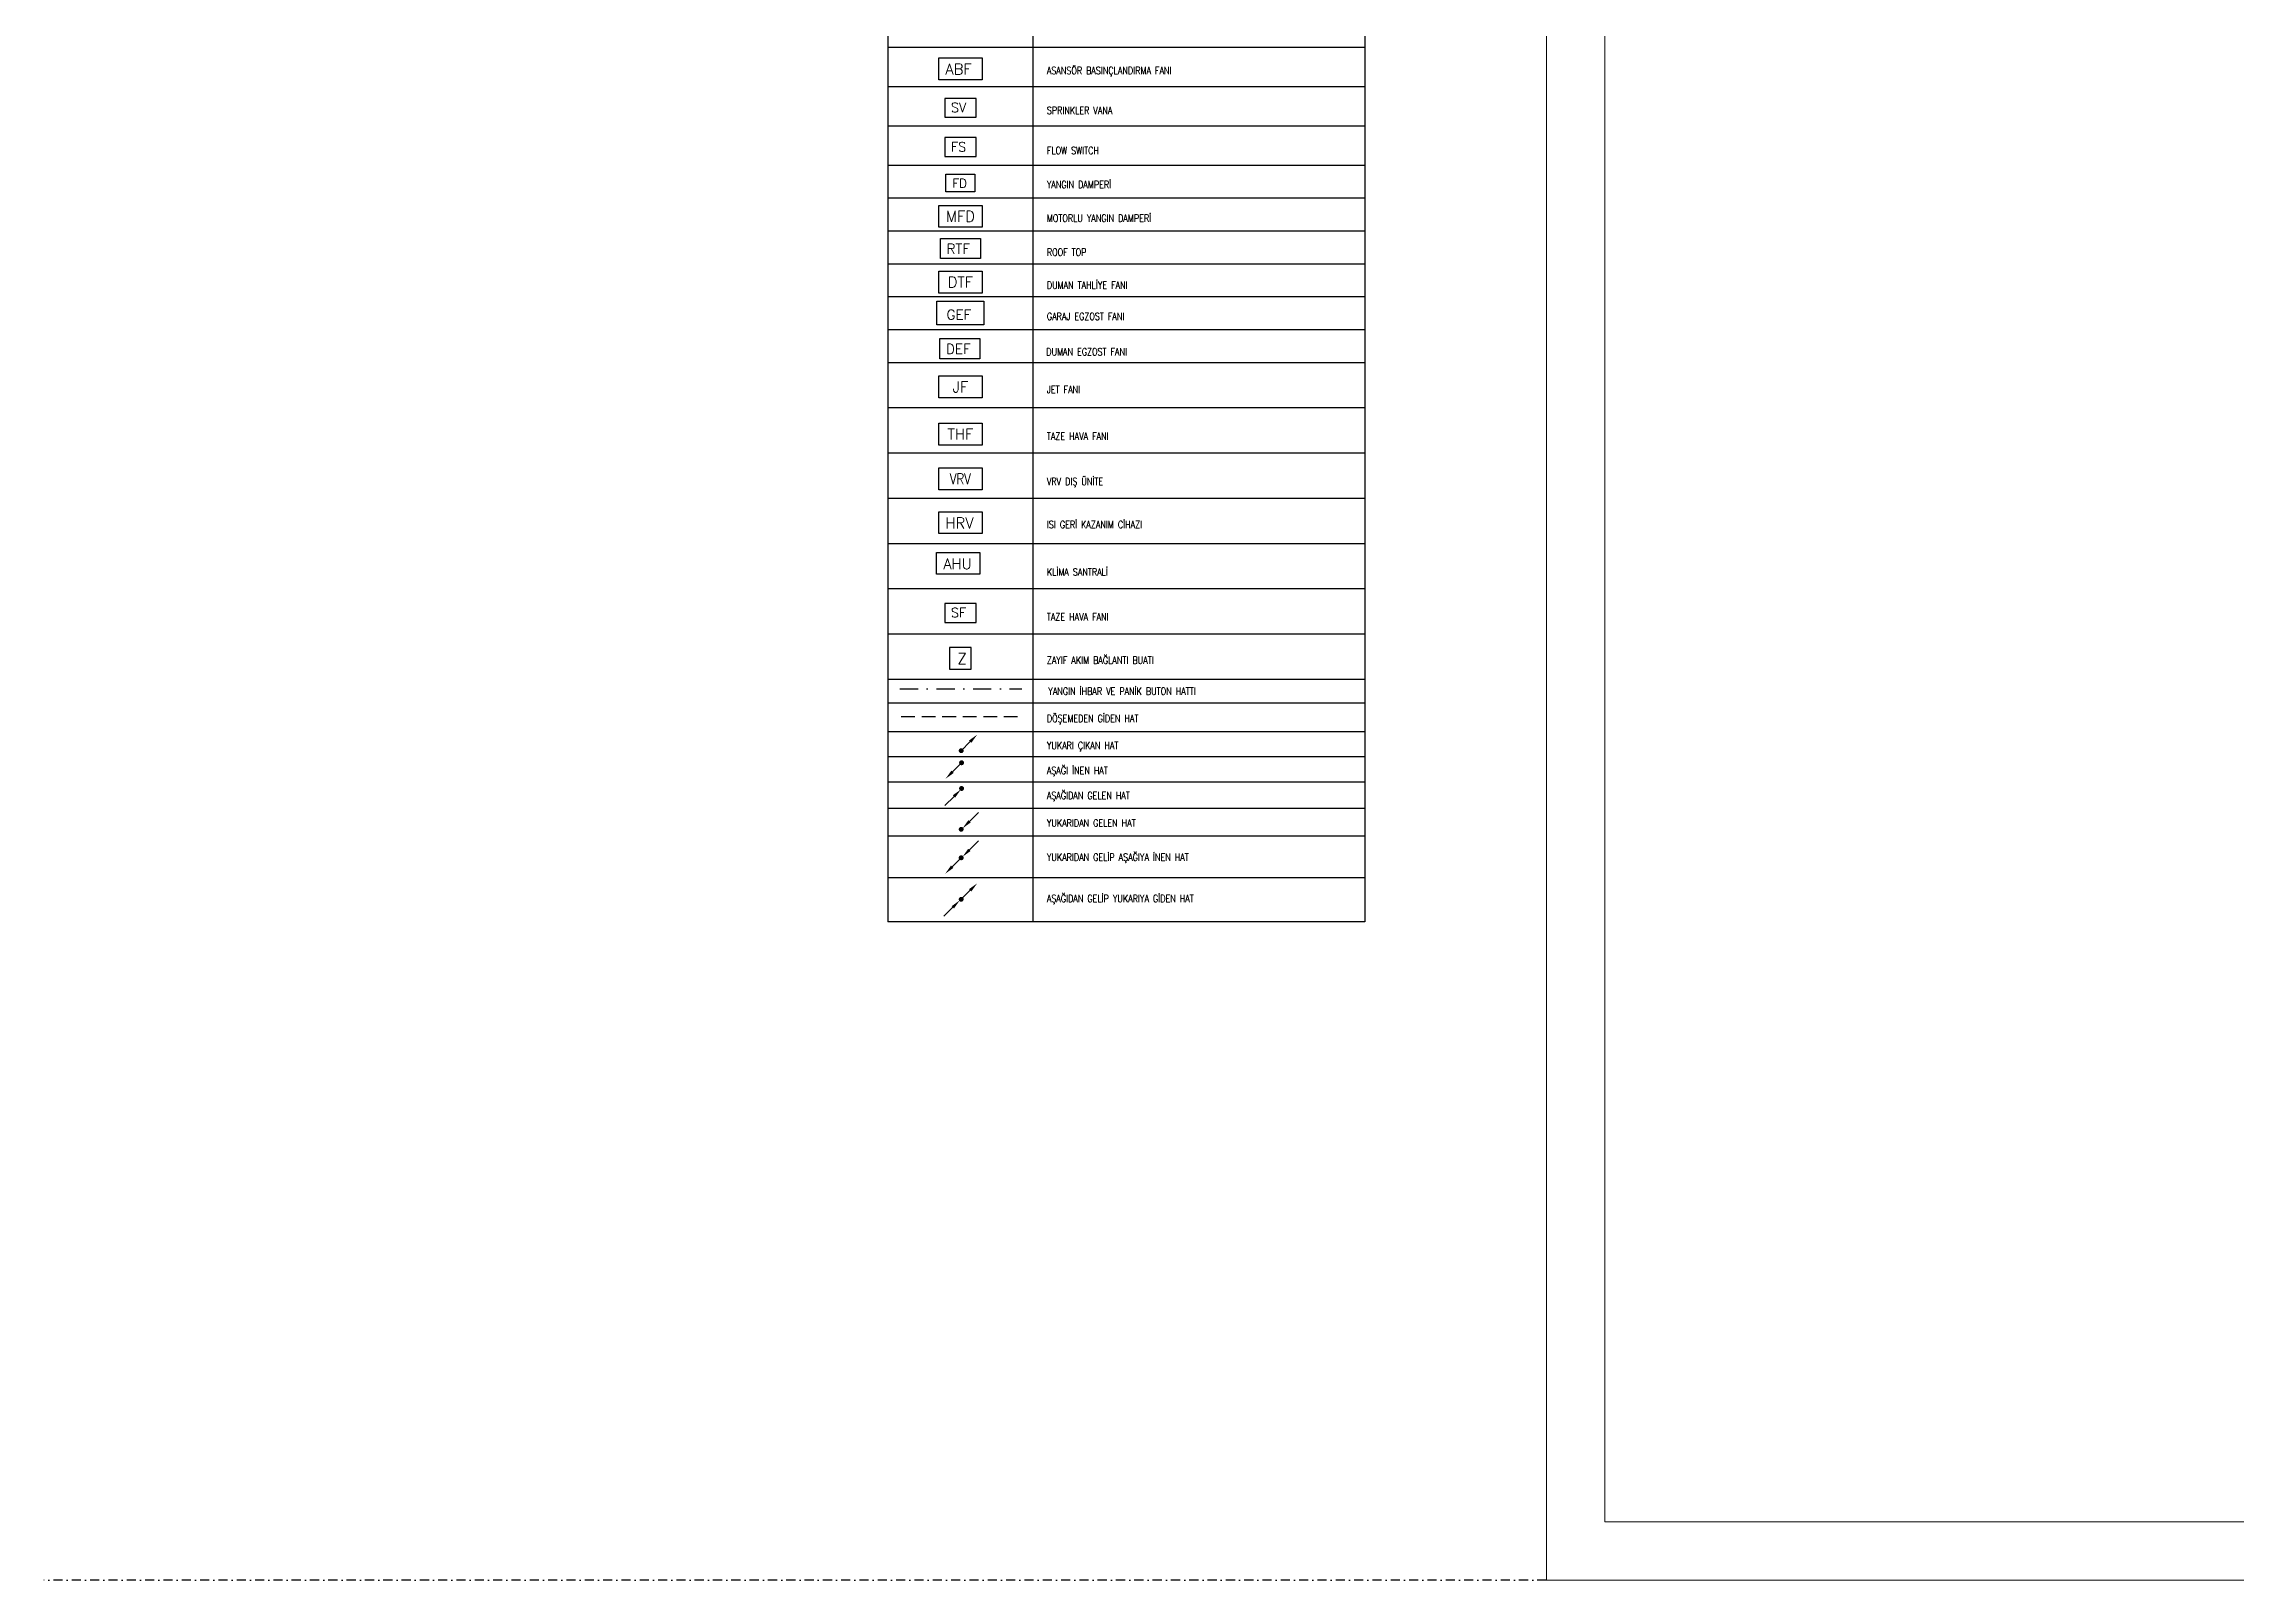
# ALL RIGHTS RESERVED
# Model space of a CAD drawing. Extents: x -9058 to 11890, y 0 to 8245.
# Drawn here: x -2059 to 945, y 0 to 2105 of the extents above; entities that cross this region are included whole.
import ezdxf
from ezdxf.enums import TextEntityAlignment as Align

# ---------------------------------------------------------------- set-up
doc = ezdxf.new("R2010")
doc.units = 0
doc.header["$MEASUREMENT"] = 0
doc.linetypes.add('DASHDOT', pattern=[1, 0.5, -0.25, 0, -0.25])
doc.linetypes.add('HIDDEN', pattern=[0.375, 0.25, -0.125])
for name, color, linetype, lineweight in [('40A', 9, 'Continuous', 9), ('E-ASANSÖR BASINÇLANDIRMA FANI', 7, 'Continuous', 30), ('E-AŞAĞI İNEN HAT', 7, 'Continuous', 30), ('E-AŞAĞIDAN GELEN HAT', 7, 'Continuous', 30), ('E-AŞAĞIDAN GELİP YUKARIYA GİDEN HAT', 7, 'Continuous', 30), ('E-DUMAN EGZOST FANI', 7, 'Continuous', 30), ('E-DUMAN TAHLİYE FANI', 7, 'Continuous', 30), ('E-FLOW SWITCH', 7, 'Continuous', 30), ('E-GARAJ EGZOST FANI', 7, 'Continuous', 30), ('E-ISI GERİ KAZANIM', 7, 'Continuous', 30), ('E-JET FAN', 7, 'Continuous', 30), ('E-KABLO', 7, 'Continuous', 30), ('E-MOTORLU YANGIN DAMPERİ', 7, 'Continuous', 30), ('E-SPRINKLER VANA', 7, 'Continuous', 30), ('E-TAZE HAVA FANI', 7, 'Continuous', 30), ('E-VRV DIŞ ÜNİTE', 7, 'Continuous', 30), ('E-YANGIN', 7, 'Continuous', 30), ('E-YANGIN DAMPERİ', 7, 'Continuous', 30), ('E-YAZI', 7, 'Continuous', 30), ('E-YUKARI ÇIKAN HAT', 7, 'Continuous', 30), ('E-YUKARIDAN GELEN HAT', 7, 'Continuous', 30), ('E-YUKARIDAN GELİP AŞAĞIYA İNEN HAT', 7, 'Continuous', 30), ('E-ZAYIF AKIM BAĞLANTI KUTUSU BUAT', 7, 'Continuous', 30)]:
    doc.layers.add(name, color=color, linetype=linetype, lineweight=lineweight)
doc.styles.add('E-YAZI', font='txttw.shx')

# ---------------------------------------------------------------- blocks, each defined once
blk = doc.blocks.new('100_SPRINKLER VANA')
at = {"layer": 'E-SPRINKLER VANA', "color": 4}
blk.add_lwpolyline([(-2.53, 0), (2.53, 0), (2.53, 3.05), (-2.53, 3.05)], close=True, dxfattribs=at)
at = {"layer": 'E-SPRINKLER VANA', "color": 3, "style": 'E-YAZI'}
blk.add_text('SV', height=1.505, dxfattribs=at).set_placement((-1.52, 0.82))
blk = doc.blocks.new('100_FLOW SWITCH')
at = {"layer": 'E-FLOW SWITCH', "color": 4}
blk.add_lwpolyline([(-2.53, 0), (2.53, 0), (2.53, 3.05), (-2.53, 3.05)], close=True, dxfattribs=at)
at = {"layer": 'E-FLOW SWITCH', "color": 3, "style": 'E-YAZI'}
blk.add_text('FS', height=1.505, dxfattribs=at).set_placement((-1.52, 0.82))
blk = doc.blocks.new('100_YANGIN DAMPERİ')
at = {"layer": 'E-YANGIN DAMPERİ', "color": 4}
blk.add_lwpolyline([(-2.35, 2.83), (2.35, 2.83), (2.35, 0), (-2.35, 0)], close=True, dxfattribs=at)
at = {"layer": 'E-YANGIN DAMPERİ', "color": 3, "style": 'E-YAZI'}
blk.add_text('FD', height=1.4, dxfattribs=at).set_placement((-1.28, 0.68))
blk = doc.blocks.new('ZAYIF AKIM BAĞLANTI BUATI 1 100')
at = {"layer": 'E-ZAYIF AKIM BAĞLANTI KUTUSU BUAT', "color": 4}
blk.add_lwpolyline([(-17.5, 0), (17.5, 0), (17.5, 35), (-17.5, 35)], close=True, dxfattribs=at)
at = {"layer": 'E-ZAYIF AKIM BAĞLANTI KUTUSU BUAT', "color": 3, "style": 'E-YAZI'}
blk.add_text('Z', height=17.5, dxfattribs=at).set_placement((-4.7, 8.4))
blk = doc.blocks.new('SF')
at = {"layer": 'E-FLOW SWITCH', "color": 4}
blk.add_lwpolyline([(-25.3, 0), (25.3, 0), (25.3, 30.5), (-25.3, 30.5)], close=True, dxfattribs=at)
at = {"layer": 'E-FLOW SWITCH', "color": 3, "style": 'E-YAZI'}
blk.add_text('SF', height=15.05, dxfattribs=at).set_placement((-15.2, 8.2))
blk = doc.blocks.new('E-ROOF TOP')
at = {"layer": 'E-DUMAN TAHLİYE FANI', "color": 4}
blk.add_lwpolyline([(-32.2, 0), (-32.2, 32.5), (32.2, 32.5), (32.2, 0)], close=True, dxfattribs=at)
at = {"layer": 'E-DUMAN TAHLİYE FANI', "color": 3, "style": 'E-YAZI'}
blk.add_text('RTF', height=16, dxfattribs=at).set_placement((-22.3, 7.7))
blk = doc.blocks.new('100_ASANSÖR BASINÇLANDIRMA FANI')
at = {"layer": 'E-ASANSÖR BASINÇLANDIRMA FANI', "color": 4}
blk.add_lwpolyline([(-2.9, 0), (-2.9, 2.92), (2.9, 2.92), (2.9, 0)], close=True, dxfattribs=at)
at = {"layer": 'E-ASANSÖR BASINÇLANDIRMA FANI', "color": 3, "style": 'E-YAZI'}
blk.add_text('ABF', height=1.44, dxfattribs=at).set_placement((-2, 0.7))
blk = doc.blocks.new('A$C4053522B')
at = {"layer": 'E-TAZE HAVA FANI', "color": 4}
blk.add_lwpolyline([(-35, 0), (-35, 35.3), (35, 35.3), (35, 0)], close=True, dxfattribs=at)
at = {"layer": 'E-TAZE HAVA FANI', "color": 3, "style": 'E-YAZI'}
blk.add_text('THF', height=17.38, dxfattribs=at).set_placement((0, 17.6), align=Align.MIDDLE_CENTER)
blk = doc.blocks.new('A$C32AC39E3')
at = {"layer": 'E-DUMAN TAHLİYE FANI', "color": 4}
blk.add_lwpolyline([(-35, 0), (-35, 35.3), (35, 35.3), (35, 0)], close=True, dxfattribs=at)
at = {"layer": 'E-DUMAN TAHLİYE FANI', "color": 3, "style": 'E-YAZI'}
blk.add_text('DTF', height=17.38, dxfattribs=at).set_placement((0, 17.6), align=Align.MIDDLE_CENTER)
blk = doc.blocks.new('A$C47E2680B')
at = {"layer": 'E-VRV DIŞ ÜNİTE', "color": 4}
blk.add_lwpolyline([(-35, 0), (-35, 35.3), (35, 35.3), (35, 0)], close=True, dxfattribs=at)
at = {"layer": 'E-VRV DIŞ ÜNİTE', "color": 3, "style": 'E-YAZI', "width": 0.8}
blk.add_text('VRV', height=17.38, dxfattribs=at).set_placement((0, 17.6), align=Align.MIDDLE_CENTER)
blk = doc.blocks.new('A$C1E6D6DED')
at = {"layer": 'E-ISI GERİ KAZANIM', "color": 4}
blk.add_lwpolyline([(-35, 0), (-35, 35.3), (35, 35.3), (35, 0)], close=True, dxfattribs=at)
at = {"layer": 'E-ISI GERİ KAZANIM', "color": 3, "style": 'E-YAZI'}
blk.add_text('HRV', height=17.38, dxfattribs=at).set_placement((-24.2, 8.4))
blk = doc.blocks.new('A$C023E13E7')
at = {"layer": 'E-JET FAN', "color": 4}
blk.add_lwpolyline([(-35, 0), (-35, 35.3), (35, 35.3), (35, 0)], close=True, dxfattribs=at)
at = {"layer": 'E-JET FAN', "color": 3, "style": 'E-YAZI'}
blk.add_text('JF', height=17.38, dxfattribs=at).set_placement((0, 17.6), align=Align.MIDDLE_CENTER)
blk = doc.blocks.new('A$C273B43C7')
at = {"layer": 'E-MOTORLU YANGIN DAMPERİ', "color": 4}
blk.add_lwpolyline([(-35, 0), (-35, 35.3), (35, 35.3), (35, 0)], close=True, dxfattribs=at)
at = {"layer": 'E-MOTORLU YANGIN DAMPERİ', "color": 3, "style": 'E-YAZI'}
blk.add_text('MFD', height=17.38, dxfattribs=at).set_placement((0, 17.6), align=Align.MIDDLE_CENTER)
blk = doc.blocks.new('100_DUMAN EGZOST FANI 1')
at = {"layer": 'E-DUMAN EGZOST FANI', "color": 4}
blk.add_lwpolyline([(-3.22, 0), (-3.22, 3.25), (3.22, 3.25), (3.22, 0)], close=True, dxfattribs=at)
at = {"layer": 'E-DUMAN EGZOST FANI', "color": 3, "style": 'E-YAZI'}
blk.add_text('DEF', height=1.6, dxfattribs=at).set_placement((-2.23, 0.77))
blk = doc.blocks.new('100_YUKARI ÇIKAN HAT')
at = {"layer": 'E-YUKARI ÇIKAN HAT', "color": 3, "linetype": 'Continuous'}
blk.add_line((2.47, 2.47), (0, 0), dxfattribs=at)
at = {"layer": 'E-YUKARI ÇIKAN HAT', "color": 4, "linetype": 'Continuous', "const_width": 0.675}
blk.add_lwpolyline([(-0.34, 0, 1), (0.34, 0, 1)], format="xyb", close=True, dxfattribs=at)
at = {"layer": 'E-YUKARI ÇIKAN HAT', "color": 3, "linetype": 'Continuous'}
blk.add_solid([(2.15, 2.79), (2.79, 2.15), (4.38, 4.38)], dxfattribs=at)
blk = doc.blocks.new('100_AŞAĞI İNEN HAT')
at = {"layer": 'E-AŞAĞI İNEN HAT', "color": 3, "linetype": 'Continuous'}
blk.add_line((-2.47, -2.47), (0, 0), dxfattribs=at)
at = {"layer": 'E-AŞAĞI İNEN HAT', "color": 4, "linetype": 'Continuous', "const_width": 0.675}
blk.add_lwpolyline([(-0.34, 0, 1), (0.34, 0, 1)], format="xyb", close=True, dxfattribs=at)
at = {"layer": 'E-AŞAĞI İNEN HAT', "color": 3, "linetype": 'Continuous'}
blk.add_solid([(-2.15, -2.79), (-2.79, -2.15), (-4.38, -4.38)], dxfattribs=at)
blk = doc.blocks.new('100_AŞAĞIDAN GELEN HAT')
at = {"layer": 'E-AŞAĞIDAN GELEN HAT', "color": 3, "linetype": 'Continuous'}
blk.add_line((-2.07, -2.17), (-4.55, -4.64), dxfattribs=at)
at = {"layer": 'E-AŞAĞIDAN GELEN HAT', "color": 4, "linetype": 'Continuous', "const_width": 0.675}
blk.add_lwpolyline([(-0.34, 0, 1), (0.34, 0, 1)], format="xyb", close=True, dxfattribs=at)
at = {"layer": 'E-AŞAĞIDAN GELEN HAT', "color": 3, "linetype": 'Continuous'}
blk.add_solid([(-2.39, -1.85), (-1.76, -2.49), (-0.16, -0.26)], dxfattribs=at)
blk = doc.blocks.new('100_YUKARIDAN GELEN HAT')
at = {"layer": 'E-YUKARIDAN GELEN HAT', "color": 3, "linetype": 'Continuous'}
blk.add_line((2.28, 2.17), (4.75, 4.65), dxfattribs=at)
at = {"layer": 'E-YUKARIDAN GELEN HAT', "color": 4, "linetype": 'Continuous', "const_width": 0.675}
blk.add_lwpolyline([(-0.34, 0, 1), (0.34, 0, 1)], format="xyb", close=True, dxfattribs=at)
at = {"layer": 'E-YUKARIDAN GELEN HAT', "color": 3, "linetype": 'Continuous'}
blk.add_solid([(2.59, 1.86), (1.96, 2.49), (0.37, 0.27)], dxfattribs=at)
blk = doc.blocks.new('100_YUKARIDAN GELİP AŞAĞIYA İNEN HAT')
at = {"layer": 'E-YUKARIDAN GELİP AŞAĞIYA İNEN HAT', "color": 3, "linetype": 'Continuous'}
for p, q in [((2.28, 2.17), (4.75, 4.65)), ((-2.47, -2.47), (0, 0))]:
    blk.add_line(p, q, dxfattribs=at)
at = {"layer": 'E-YUKARIDAN GELİP AŞAĞIYA İNEN HAT', "color": 4, "linetype": 'Continuous', "const_width": 0.675}
blk.add_lwpolyline([(-0.34, 0, 1), (0.34, 0, 1)], format="xyb", close=True, dxfattribs=at)
at = {"layer": 'E-YUKARIDAN GELİP AŞAĞIYA İNEN HAT', "color": 3, "linetype": 'Continuous'}
for points in [[(2.59, 1.86), (1.96, 2.49), (0.37, 0.27)], [(-2.15, -2.79), (-2.79, -2.15), (-4.38, -4.38)]]:
    blk.add_solid(points, dxfattribs=at)
blk = doc.blocks.new('100_AŞAĞIDAN GELİP YUKARIYA GİDEN HAT')
at = {"layer": 'E-AŞAĞIDAN GELİP YUKARIYA GİDEN HAT', "color": 3, "linetype": 'Continuous'}
for p, q in [((2.47, 2.47), (0, 0)), ((-2.28, -2.17), (-4.75, -4.65))]:
    blk.add_line(p, q, dxfattribs=at)
at = {"layer": 'E-AŞAĞIDAN GELİP YUKARIYA GİDEN HAT', "color": 4, "linetype": 'Continuous', "const_width": 0.675}
blk.add_lwpolyline([(0.34, 0, 1), (-0.34, 0, 1)], format="xyb", close=True, dxfattribs=at)
at = {"layer": 'E-AŞAĞIDAN GELİP YUKARIYA GİDEN HAT', "color": 3, "linetype": 'Continuous'}
for points in [[(2.15, 2.79), (2.79, 2.15), (4.38, 4.38)], [(-2.59, -1.86), (-1.96, -2.49), (-0.37, -0.27)]]:
    blk.add_solid(points, dxfattribs=at)
blk = doc.blocks.new('E-AHU KLIMA SANTRALI')
at = {"layer": 'E-YANGIN', "color": 2}
blk.add_lwpolyline([(-68.5, 0), (-68.5, 69), (68.5, 69), (68.5, 0)], close=True, dxfattribs=at)
at = {"layer": 'E-YANGIN', "color": 2, "style": 'E-YAZI'}
blk.add_text('AHU', height=34, dxfattribs=at).set_placement((-47.3, 16.4))

msp = doc.modelspace()

# ---------------------------------------------------------------- linework, layer by layer
at = {"layer": '40A'}
for points in [[(5945, 4205), (0, 4205), (0, 0), (5945, 0)], [(5405.06, 80), (80, 80), (80, 4125), (5405.06, 4125)]]:
    msp.add_lwpolyline(points, close=True, dxfattribs=at)
at = {"layer": 'E-GARAJ EGZOST FANI', "color": 4}
msp.add_lwpolyline([(-835.2, 1720.01), (-835.2, 1752.47), (-770.77, 1752.47), (-770.77, 1720.01)], close=True, dxfattribs=at)
at = {"layer": 'E-KABLO', "color": 6, "linetype": 'DASHDOT', "ltscale": 50}
msp.add_line((-885.81, 1221.31), (-718.95, 1221.31), dxfattribs=at)
at = {"layer": 'E-KABLO', "color": 6, "linetype": 'HIDDEN', "ltscale": 75}
msp.add_line((-883.99, 1183.47), (-718.95, 1183.47), dxfattribs=at)
at = {"layer": 'E-KABLO', "color": 6, "linetype": 'DASHDOT', "ltscale": 25}
msp.add_lwpolyline([(0, 0), (-2058.86, 0)], dxfattribs=at)
at = {"layer": 'E-YAZI', "color": 4}
for p, q in [((-902.19, 4039.43), (-902.19, 902.11)), ((-248.9, 4039.43), (-248.9, 902.11)), ((-248.9, 902.11), (-902.19, 902.11))]:
    msp.add_line(p, q, dxfattribs=at)
at = {"layer": 'E-YAZI', "color": 7}
for p, q in [((-703.78, 3933.64), (-703.78, 902.11)), ((-248.9, 1201.86), (-902.19, 1201.86)), ((-248.9, 1162.64), (-902.19, 1162.64)), ((-248.9, 1128.15), (-902.19, 1128.15)), ((-248.9, 1093.67), (-902.19, 1093.67)), ((-248.9, 1057.3), (-902.19, 1057.3)), ((-248.9, 1019.41), (-902.19, 1019.41)), ((-248.9, 962.44), (-902.19, 962.44))]:
    msp.add_line(p, q, dxfattribs=at)
at = {"layer": 'E-YAZI', "color": 7, "linetype": 'Continuous'}
for p, q in [((-902.19, 2100.49), (-248.9, 2100.49)), ((-902.19, 2046.67), (-248.9, 2046.67)), ((-902.19, 1992.85), (-248.9, 1992.85)), ((-902.19, 1939.02), (-248.9, 1939.02)), ((-902.19, 1893.96), (-248.9, 1893.96)), ((-902.19, 1848.9), (-248.9, 1848.9)), ((-902.19, 1803.83), (-248.9, 1803.83)), ((-902.19, 1758.77), (-248.9, 1758.77)), ((-902.19, 1713.71), (-248.9, 1713.71)), ((-902.19, 1668.64), (-248.9, 1668.64)), ((-902.19, 1606.64), (-248.9, 1606.64)), ((-902.19, 1544.64), (-248.9, 1544.64)), ((-902.19, 1482.64), (-248.9, 1482.64)), ((-902.19, 1420.64), (-248.9, 1420.64)), ((-902.19, 1358.64), (-248.9, 1358.64)), ((-902.19, 1296.64), (-248.9, 1296.64)), ((-902.19, 1234.64), (-248.9, 1234.64))]:
    msp.add_line(p, q, dxfattribs=at)

# ---------------------------------------------------------------- block references
at = {"layer": 'E-ASANSÖR BASINÇLANDIRMA FANI', "xscale": 10.26092055115801, "yscale": 10.26092055115801, "zscale": 10.26092055115801}
msp.add_blockref('100_ASANSÖR BASINÇLANDIRMA FANI', (-802.99, 2055.95), dxfattribs=at)
at = {"layer": 'E-AŞAĞI İNEN HAT', "xscale": 5, "yscale": 5, "zscale": 5}
msp.add_blockref('100_AŞAĞI İNEN HAT', (-801.39, 1120.02, 0), dxfattribs=at)
at = {"layer": 'E-AŞAĞIDAN GELEN HAT', "xscale": 5, "yscale": 5, "zscale": 5}
msp.add_blockref('100_AŞAĞIDAN GELEN HAT', (-801.39, 1084.82, 0), dxfattribs=at)
at = {"layer": 'E-AŞAĞIDAN GELİP YUKARIYA GİDEN HAT', "xscale": 5, "yscale": 5, "zscale": 5}
msp.add_blockref('100_AŞAĞIDAN GELİP YUKARIYA GİDEN HAT', (-801.92, 932.91, 0), dxfattribs=at)
at = {"layer": 'E-DUMAN EGZOST FANI', "xscale": 8.5, "yscale": 8.5, "zscale": 8.5}
msp.add_blockref('100_DUMAN EGZOST FANI 1', (-803.78, 1673.72), dxfattribs=at)
at = {"layer": 'E-DUMAN TAHLİYE FANI', "color": 6, "xscale": 0.85, "yscale": 0.85, "zscale": 0.85}
msp.add_blockref('E-ROOF TOP', (-802.99, 1810.82), dxfattribs=at)
at = {"layer": 'E-DUMAN TAHLİYE FANI', "color": 1, "linetype": 'Continuous', "ltscale": 100, "xscale": 0.85, "yscale": 0.85, "zscale": 0.85}
msp.add_blockref('A$C32AC39E3', (-802.99, 1763.67), dxfattribs=at)
at = {"layer": 'E-FLOW SWITCH'}
for name, p, xscale, yscale, zscale in [('100_FLOW SWITCH', (-802.99, 1950.67), 8.5, 8.5, 8.5), ('SF', (-802.99, 1312.37), 0.85, 0.85, 0.85)]:
    msp.add_blockref(name, p, dxfattribs=dict(at, xscale=xscale, yscale=yscale, zscale=zscale))
at = {"layer": 'E-ISI GERİ KAZANIM', "color": 1, "linetype": 'Continuous', "ltscale": 100, "xscale": 0.85, "yscale": 0.85, "zscale": 0.85}
msp.add_blockref('A$C1E6D6DED', (-802.99, 1434.01), dxfattribs=at)
at = {"layer": 'E-JET FAN', "linetype": 'Continuous', "ltscale": 100, "xscale": 0.85, "yscale": 0.85, "zscale": 0.85}
msp.add_blockref('A$C023E13E7', (-802.99, 1620.01), dxfattribs=at)
at = {"layer": 'E-KABLO', "color": 1, "xscale": 0.4319999999999999, "yscale": 0.4319999999999999, "zscale": 0.4319999999999999}
msp.add_blockref('E-AHU KLIMA SANTRALI', (-806.1, 1378.23), dxfattribs=at)
at = {"layer": 'E-MOTORLU YANGIN DAMPERİ', "linetype": 'Continuous', "ltscale": 100, "xscale": 0.85, "yscale": 0.85, "zscale": 0.85}
msp.add_blockref('A$C273B43C7', (-802.99, 1853.8), dxfattribs=at)
at = {"layer": 'E-SPRINKLER VANA', "xscale": 8.5, "yscale": 8.5, "zscale": 8.5}
msp.add_blockref('100_SPRINKLER VANA', (-802.99, 2004.49), dxfattribs=at)
at = {"layer": 'E-TAZE HAVA FANI', "color": 1, "linetype": 'Continuous', "ltscale": 100, "xscale": 0.85, "yscale": 0.85, "zscale": 0.85}
msp.add_blockref('A$C4053522B', (-802.99, 1555.36), dxfattribs=at)
at = {"layer": 'E-VRV DIŞ ÜNİTE', "color": 1, "linetype": 'Continuous', "ltscale": 100, "xscale": 0.85, "yscale": 0.85, "zscale": 0.85}
msp.add_blockref('A$C47E2680B', (-802.99, 1493.98), dxfattribs=at)
at = {"layer": 'E-YANGIN DAMPERİ', "xscale": 8.5, "yscale": 8.5, "zscale": 8.5}
msp.add_blockref('100_YANGIN DAMPERİ', (-802.99, 1902.33), dxfattribs=at)
at = {"layer": 'E-YUKARI ÇIKAN HAT', "xscale": 5, "yscale": 5, "zscale": 5}
msp.add_blockref('100_YUKARI ÇIKAN HAT', (-801.92, 1136.59, 0), dxfattribs=at)
at = {"layer": 'E-YUKARIDAN GELEN HAT', "xscale": 5, "yscale": 5, "zscale": 5}
msp.add_blockref('100_YUKARIDAN GELEN HAT', (-801.92, 1028.82, 0), dxfattribs=at)
at = {"layer": 'E-YUKARIDAN GELİP AŞAĞIYA İNEN HAT', "xscale": 5, "yscale": 5, "zscale": 5}
msp.add_blockref('100_YUKARIDAN GELİP AŞAĞIYA İNEN HAT', (-801.92, 989.87, 0), dxfattribs=at)
at = {"layer": 'E-ZAYIF AKIM BAĞLANTI KUTUSU BUAT', "xscale": 0.85, "yscale": 0.85, "zscale": 0.85}
msp.add_blockref('ZAYIF AKIM BAĞLANTI BUATI 1 100', (-802.99, 1248.14), dxfattribs=at)

# ---------------------------------------------------------------- texts
at = {"layer": 'E-GARAJ EGZOST FANI', "color": 3, "style": 'E-YAZI'}
msp.add_text('GEF', height=13.6, dxfattribs=at).set_placement((-821.9, 1727.21))
at = {"layer": 'E-YAZI', "color": 3, "style": 'E-YAZI', "width": 0.8}
for s, p in [('ASANSÖR BASINÇLANDIRMA FANI', (-684.54, 2063.47)), ('SPRINKLER VANA', (-684.54, 2008.97)), ('FLOW SWITCH', (-684.54, 1953.89)), ('YANGIN DAMPERİ', (-684.54, 1907.25)), ('MOTORLU YANGIN DAMPERİ', (-684.54, 1861.22)), ('ROOF TOP', (-684.54, 1814.63)), ('DUMAN TAHLİYE FANI', (-684.54, 1769.57)), ('GARAJ EGZOST FANI', (-684.54, 1726.71)), ('DUMAN EGZOST FANI', (-685.34, 1678.22)), ('JET FANI', (-684.54, 1626.36)), ('TAZE HAVA FANI', (-684.54, 1562.44)), ('VRV DIŞ ÜNİTE', (-684.54, 1500.44)), ('ISI GERİ KAZANIM CİHAZI', (-684.54, 1441.4)), ('KLİMA SANTRALİ', (-684.54, 1376.44)), ('TAZE HAVA FANI', (-684.54, 1314.8)), ('ZAYIF AKIM BAĞLANTI BUATI', (-684.54, 1255.46)), ('YANGIN İHBAR VE PANİK BUTON HATTI', (-682.52, 1213.02)), ('DÖŞEMEDEN GİDEN HAT', (-684.54, 1175.76, 0)), ('YUKARI ÇIKAN HAT', (-684.54, 1138.75)), ('AŞAĞI İNEN HAT', (-684.54, 1104.32)), ('AŞAĞIDAN GELEN HAT', (-684.54, 1070.05)), ('YUKARIDAN GELEN HAT', (-684.54, 1032.51)), ('YUKARIDAN GELİP AŞAĞIYA İNEN HAT', (-684.54, 985.55)), ('AŞAĞIDAN GELİP YUKARIYA GİDEN HAT', (-684.54, 928.98))]:
    msp.add_text(s, height=10, dxfattribs=at).set_placement(p)

doc.saveas('drawing.dxf')
